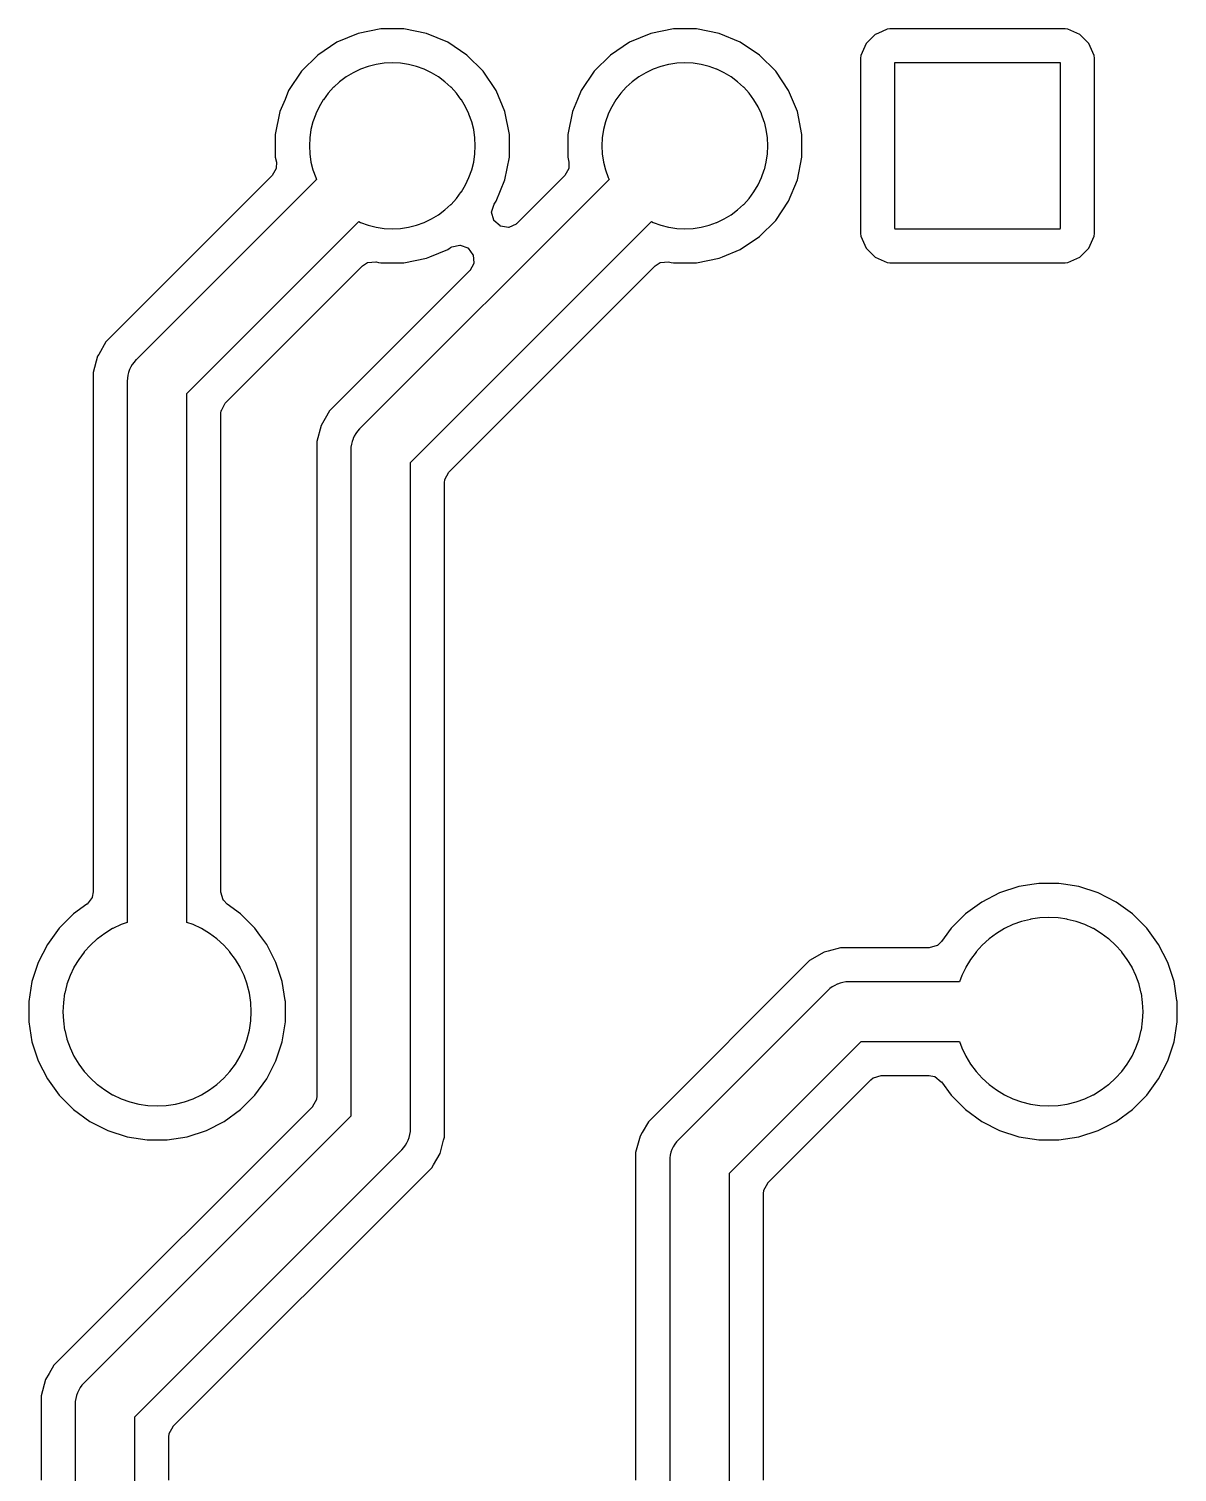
# Model space of a CAD drawing. Header units: metres. Extents: x 92.3 to 181.5, y -134.8 to -50.6.
# Drawn here: x 130.04 to 139.86, y -109.53 to -97.2 of the extents above; entities that cross this region are included whole.
import ezdxf

# ---------------------------------------------------------------- set-up
doc = ezdxf.new("R2010")
doc.units = ezdxf.units.M

msp = doc.modelspace()

# ---------------------------------------------------------------- linework, layer by layer
for points in [[(131.241, -109.605), (131.241, -109.234), (131.241, -109.234), (131.241, -109.234), (131.241, -109.234), (131.241, -109.234), (131.243, -109.207), (131.243, -109.207), (131.243, -109.207), (131.243, -109.207), (131.243, -109.207), (131.243, -109.207), (131.243, -109.207), (131.244, -109.207), (131.244, -109.207), (131.244, -109.206), (131.244, -109.206), (131.244, -109.206), (131.244, -109.206), (131.244, -109.206), (131.244, -109.206), (131.244, -109.206), (131.244, -109.206), (131.277, -109.144), (131.277, -109.144), (131.278, -109.144), (131.278, -109.144), (131.278, -109.144), (131.278, -109.144), (131.278, -109.144), (131.278, -109.144), (131.278, -109.144), (131.278, -109.143), (131.278, -109.143), (131.278, -109.143), (131.278, -109.143), (133.487, -106.935), (133.501, -106.91), (133.558, -106.811), (133.588, -106.699), (133.588, -106.699), (133.596, -106.672), (133.596, -101.079), (133.596, -101.079), (133.596, -101.079), (133.596, -101.079), (133.596, -101.079), (133.598, -101.052), (133.598, -101.052), (133.598, -101.052), (133.598, -101.052), (133.598, -101.052), (133.598, -101.052), (133.598, -101.052), (133.599, -101.052), (133.599, -101.052), (133.599, -101.051), (133.599, -101.051), (133.599, -101.051), (133.599, -101.051), (133.599, -101.051), (133.599, -101.051), (133.599, -101.051), (133.599, -101.051), (133.632, -100.989), (133.632, -100.989), (133.633, -100.989), (133.633, -100.989), (133.633, -100.989), (133.633, -100.989), (133.633, -100.989), (133.633, -100.989), (133.633, -100.989), (133.633, -100.988), (133.633, -100.988), (133.633, -100.988), (133.633, -100.988), (135.395, -99.227), (135.395, -99.227), (135.395, -99.227), (135.395, -99.226), (135.395, -99.226), (135.395, -99.226), (135.395, -99.226), (135.395, -99.226), (135.395, -99.226), (135.438, -99.198), (135.438, -99.198), (135.438, -99.198), (135.438, -99.198), (135.438, -99.198), (135.438, -99.198), (135.438, -99.198), (135.439, -99.198), (135.439, -99.198), (135.439, -99.198), (135.439, -99.198), (135.439, -99.198), (135.439, -99.198), (135.439, -99.198), (135.439, -99.198), (135.439, -99.198), (135.44, -99.198), (135.44, -99.198), (135.44, -99.198), (135.44, -99.198), (135.44, -99.198), (135.51, -99.191), (135.51, -99.191), (135.51, -99.191), (135.51, -99.191), (135.51, -99.191), (135.51, -99.191), (135.51, -99.191), (135.51, -99.191), (135.511, -99.191), (135.511, -99.191), (135.511, -99.191), (135.511, -99.191), (135.511, -99.191), (135.532, -99.196), (135.552, -99.2), (135.748, -99.2), (135.942, -99.161), (135.971, -99.149), (136.123, -99.086), (136.287, -98.976), (136.426, -98.837), (136.536, -98.673), (136.611, -98.492), (136.65, -98.298), (136.65, -98.102), (136.611, -97.908), (136.536, -97.727), (136.426, -97.563), (136.287, -97.424), (136.123, -97.314), (135.942, -97.239), (135.748, -97.2), (135.552, -97.2), (135.358, -97.239), (135.177, -97.314), (135.013, -97.424), (134.874, -97.563), (134.764, -97.727), (134.733, -97.803), (134.689, -97.908), (134.65, -98.102), (134.65, -98.298), (134.659, -98.339), (134.659, -98.339), (134.659, -98.339), (134.659, -98.339), (134.659, -98.339), (134.659, -98.34), (134.659, -98.34), (134.659, -98.34), (134.659, -98.34), (134.658, -98.39), (134.658, -98.391), (134.658, -98.391), (134.658, -98.391), (134.658, -98.391), (134.658, -98.391), (134.658, -98.391), (134.658, -98.391), (134.658, -98.391), (134.658, -98.392), (134.658, -98.392), (134.658, -98.392), (134.658, -98.392), (134.658, -98.392), (134.658, -98.392), (134.658, -98.392), (134.658, -98.392), (134.658, -98.393), (134.658, -98.393), (134.658, -98.393), (134.658, -98.393), (134.624, -98.454), (134.624, -98.454), (134.624, -98.454), (134.624, -98.454), (134.624, -98.455), (134.624, -98.455), (134.624, -98.455), (134.624, -98.455), (134.624, -98.455), (134.623, -98.455), (134.623, -98.455), (134.623, -98.455), (134.623, -98.455), (134.218, -98.86), (134.218, -98.861), (134.218, -98.861), (134.21, -98.868), (134.21, -98.868), (134.21, -98.868), (134.21, -98.868), (134.209, -98.868), (134.209, -98.868), (134.209, -98.868), (134.209, -98.869), (134.209, -98.869), (134.209, -98.869), (134.209, -98.869), (134.209, -98.869), (134.209, -98.869), (134.209, -98.869), (134.208, -98.869), (134.208, -98.869), (134.144, -98.897), (134.144, -98.897), (134.144, -98.897), (134.144, -98.897), (134.144, -98.897), (134.144, -98.897), (134.144, -98.897), (134.144, -98.897), (134.143, -98.897), (134.143, -98.897), (134.143, -98.897), (134.143, -98.897), (134.143, -98.897), (134.143, -98.897), (134.143, -98.897), (134.143, -98.897), (134.142, -98.897), (134.142, -98.897), (134.142, -98.897), (134.142, -98.897), (134.142, -98.897), (134.142, -98.897), (134.142, -98.897), (134.142, -98.897), (134.073, -98.886), (134.072, -98.886), (134.072, -98.886), (134.072, -98.886), (134.072, -98.886), (134.072, -98.886), (134.072, -98.886), (134.072, -98.886), (134.072, -98.886), (134.072, -98.886), (134.071, -98.886), (134.071, -98.886), (134.071, -98.886), (134.071, -98.885), (134.071, -98.885), (134.071, -98.885), (134.071, -98.885), (134.071, -98.885), (134.071, -98.885), (134.07, -98.885), (134.07, -98.885), (134.07, -98.885), (134.07, -98.885), (134.07, -98.885), (134.018, -98.838), (134.018, -98.838), (134.018, -98.838), (134.018, -98.838), (134.018, -98.838), (134.018, -98.838), (134.018, -98.838), (134.017, -98.837), (134.017, -98.837), (134.017, -98.837), (134.017, -98.837), (134.017, -98.837), (134.017, -98.837), (134.017, -98.837), (134.017, -98.837), (134.017, -98.837), (134.017, -98.837), (134.017, -98.836), (134.017, -98.836), (134.017, -98.836), (134.017, -98.836), (134.017, -98.836), (134.017, -98.836), (134.017, -98.836), (133.998, -98.768), (133.998, -98.768), (133.998, -98.768), (133.998, -98.768), (133.998, -98.768), (133.998, -98.768), (133.998, -98.768), (133.998, -98.767), (133.998, -98.767), (133.998, -98.767), (133.998, -98.767), (133.998, -98.767), (133.998, -98.767), (133.998, -98.767), (133.998, -98.767), (133.998, -98.766), (133.998, -98.766), (133.998, -98.766), (133.998, -98.766), (133.998, -98.766), (133.998, -98.766), (133.998, -98.766), (133.998, -98.766), (133.998, -98.766), (134.019, -98.699), (134.019, -98.699), (134.019, -98.699), (134.019, -98.698), (134.019, -98.698), (134.019, -98.698), (134.019, -98.698), (134.019, -98.698), (134.019, -98.698), (134.019, -98.698), (134.02, -98.698), (134.02, -98.698), (134.02, -98.698), (134.036, -98.673), (134.111, -98.492), (134.15, -98.298), (134.15, -98.102), (134.111, -97.908), (134.036, -97.727), (133.926, -97.563), (133.787, -97.424), (133.623, -97.314), (133.442, -97.239), (133.248, -97.2), (133.052, -97.2), (132.858, -97.239), (132.677, -97.314), (132.513, -97.424), (132.374, -97.563), (132.264, -97.727), (132.233, -97.803), (132.189, -97.908), (132.15, -98.102), (132.15, -98.298), (132.159, -98.339), (132.159, -98.339), (132.159, -98.339), (132.159, -98.339), (132.159, -98.339), (132.159, -98.34), (132.159, -98.34), (132.159, -98.34), (132.159, -98.34), (132.158, -98.39), (132.158, -98.391), (132.158, -98.391), (132.158, -98.391), (132.158, -98.391), (132.158, -98.391), (132.158, -98.391), (132.158, -98.391), (132.158, -98.391), (132.158, -98.392), (132.158, -98.392), (132.158, -98.392), (132.158, -98.392), (132.158, -98.392), (132.158, -98.392), (132.158, -98.392), (132.158, -98.392), (132.158, -98.393), (132.158, -98.393), (132.158, -98.393), (132.158, -98.393), (132.124, -98.454), (132.124, -98.454), (132.124, -98.454), (132.124, -98.454), (132.124, -98.455), (132.124, -98.455), (132.124, -98.455), (132.124, -98.455), (132.124, -98.455), (132.123, -98.455), (132.123, -98.455), (132.123, -98.455), (132.123, -98.455), (130.703, -99.875), (130.641, -99.983), (130.632, -99.999), (130.594, -100.138), (130.594, -104.576), (130.594, -104.577), (130.594, -104.577), (130.594, -104.577), (130.594, -104.577), (130.594, -104.577), (130.594, -104.577), (130.594, -104.577), (130.594, -104.577), (130.586, -104.622), (130.586, -104.623), (130.586, -104.623), (130.586, -104.623), (130.586, -104.623), (130.586, -104.623), (130.586, -104.623), (130.586, -104.623), (130.586, -104.623), (130.586, -104.623), (130.586, -104.624), (130.586, -104.624), (130.585, -104.624), (130.585, -104.624), (130.585, -104.624), (130.585, -104.624), (130.585, -104.624), (130.585, -104.624), (130.585, -104.624), (130.585, -104.625), (130.542, -104.68), (130.542, -104.68), (130.542, -104.68), (130.542, -104.68), (130.542, -104.68), (130.542, -104.68), (130.542, -104.68), (130.542, -104.68), (130.542, -104.681), (130.542, -104.681), (130.542, -104.681), (130.541, -104.681), (130.541, -104.681), (130.426, -104.764), (130.304, -104.886), (130.203, -105.026), (130.125, -105.179), (130.071, -105.343), (130.044, -105.514), (130.044, -105.686), (130.071, -105.857), (130.125, -106.021), (130.203, -106.174), (130.304, -106.314), (130.426, -106.436), (130.566, -106.537), (130.719, -106.615), (130.883, -106.669), (131.054, -106.696), (131.226, -106.696), (131.397, -106.669), (131.561, -106.615), (131.714, -106.537), (131.854, -106.436), (131.976, -106.314), (132.077, -106.174), (132.155, -106.021), (132.209, -105.857), (132.236, -105.686), (132.236, -105.514), (132.234, -105.504), (132.209, -105.343), (132.155, -105.179), (132.077, -105.026), (132.019, -104.946), (131.976, -104.886), (131.854, -104.764), (131.739, -104.681), (131.739, -104.681), (131.738, -104.681), (131.738, -104.681), (131.738, -104.681), (131.738, -104.68), (131.738, -104.68), (131.738, -104.68), (131.738, -104.68), (131.707, -104.647), (131.706, -104.647), (131.706, -104.647), (131.706, -104.647), (131.706, -104.647), (131.706, -104.646), (131.706, -104.646), (131.706, -104.646), (131.706, -104.646), (131.706, -104.646), (131.706, -104.646), (131.706, -104.646), (131.706, -104.646), (131.706, -104.646), (131.706, -104.646), (131.706, -104.645), (131.706, -104.645), (131.705, -104.645), (131.705, -104.645), (131.705, -104.645), (131.686, -104.578), (131.686, -104.578), (131.686, -104.578), (131.686, -104.578), (131.686, -104.577), (131.686, -104.577), (131.686, -104.577), (131.686, -104.577), (131.686, -104.577), (131.686, -104.577), (131.686, -104.577), (131.686, -104.577), (131.686, -104.576), (131.686, -100.489), (131.686, -100.489), (131.686, -100.489), (131.686, -100.489), (131.686, -100.489), (131.688, -100.462), (131.688, -100.462), (131.688, -100.462), (131.688, -100.462), (131.688, -100.462), (131.688, -100.462), (131.688, -100.462), (131.689, -100.462), (131.689, -100.462), (131.689, -100.461), (131.689, -100.461), (131.689, -100.461), (131.689, -100.461), (131.689, -100.461), (131.689, -100.461), (131.689, -100.461), (131.689, -100.461), (131.722, -100.399), (131.722, -100.399), (131.723, -100.399), (131.723, -100.399), (131.723, -100.399), (131.723, -100.399), (131.723, -100.399), (131.723, -100.399), (131.723, -100.399), (131.723, -100.398), (131.723, -100.398), (131.723, -100.398), (131.723, -100.398), (132.895, -99.227), (132.895, -99.227), (132.895, -99.227), (132.895, -99.226), (132.895, -99.226), (132.895, -99.226), (132.895, -99.226), (132.895, -99.226), (132.895, -99.226), (132.938, -99.198), (132.938, -99.198), (132.938, -99.198), (132.938, -99.198), (132.938, -99.198), (132.938, -99.198), (132.938, -99.198), (132.939, -99.198), (132.939, -99.198), (132.939, -99.198), (132.939, -99.198), (132.939, -99.198), (132.939, -99.198), (132.939, -99.198), (132.939, -99.198), (132.939, -99.198), (132.94, -99.198), (132.94, -99.198), (132.94, -99.198), (132.94, -99.198), (132.94, -99.198), (133.01, -99.191), (133.01, -99.191), (133.01, -99.191), (133.01, -99.191), (133.01, -99.191), (133.01, -99.191), (133.01, -99.191), (133.01, -99.191), (133.011, -99.191), (133.011, -99.191), (133.011, -99.191), (133.011, -99.191), (133.011, -99.191), (133.032, -99.196), (133.052, -99.2), (133.248, -99.2), (133.442, -99.161), (133.471, -99.149), (133.623, -99.086), (133.643, -99.073), (133.648, -99.07), (133.648, -99.07), (133.648, -99.07), (133.657, -99.064), (133.657, -99.064), (133.657, -99.064), (133.658, -99.064), (133.658, -99.064), (133.658, -99.063), (133.658, -99.063), (133.658, -99.063), (133.658, -99.063), (133.658, -99.063), (133.658, -99.063), (133.658, -99.063), (133.659, -99.063), (133.659, -99.063), (133.727, -99.048), (133.727, -99.048), (133.727, -99.048), (133.727, -99.048), (133.727, -99.048), (133.728, -99.048), (133.728, -99.048), (133.728, -99.048), (133.728, -99.048), (133.728, -99.048), (133.728, -99.048), (133.728, -99.048), (133.728, -99.048), (133.729, -99.048), (133.729, -99.048), (133.729, -99.048), (133.729, -99.048), (133.729, -99.048), (133.729, -99.048), (133.729, -99.048), (133.729, -99.048), (133.73, -99.048), (133.73, -99.048), (133.73, -99.049), (133.795, -99.073), (133.795, -99.073), (133.796, -99.073), (133.796, -99.073), (133.796, -99.073), (133.796, -99.073), (133.796, -99.073), (133.796, -99.073), (133.796, -99.073), (133.796, -99.073), (133.796, -99.074), (133.796, -99.074), (133.797, -99.074), (133.797, -99.074), (133.797, -99.074), (133.797, -99.074), (133.797, -99.074), (133.797, -99.074), (133.797, -99.074), (133.797, -99.074), (133.797, -99.074), (133.797, -99.074), (133.797, -99.075), (133.798, -99.075), (133.839, -99.131), (133.839, -99.131), (133.84, -99.131), (133.84, -99.131), (133.84, -99.131), (133.84, -99.131), (133.84, -99.131), (133.84, -99.131), (133.84, -99.131), (133.84, -99.132), (133.84, -99.132), (133.84, -99.132), (133.84, -99.132), (133.84, -99.132), (133.84, -99.132), (133.84, -99.132), (133.84, -99.132), (133.84, -99.132), (133.84, -99.133), (133.84, -99.133), (133.84, -99.133), (133.84, -99.133), (133.84, -99.133), (133.84, -99.133), (133.845, -99.203), (133.845, -99.203), (133.845, -99.203), (133.845, -99.203), (133.845, -99.203), (133.845, -99.204), (133.845, -99.204), (133.845, -99.204), (133.845, -99.204), (133.845, -99.204), (133.845, -99.204), (133.845, -99.204), (133.845, -99.204), (133.845, -99.205), (133.845, -99.205), (133.845, -99.205), (133.845, -99.205), (133.845, -99.205), (133.845, -99.205), (133.845, -99.205), (133.845, -99.205), (133.845, -99.205), (133.845, -99.206), (133.845, -99.206), (133.811, -99.267), (133.811, -99.267), (133.811, -99.267), (133.811, -99.267), (133.811, -99.267), (133.811, -99.267), (133.811, -99.268), (133.811, -99.268), (133.811, -99.268), (133.811, -99.268), (133.811, -99.268), (133.811, -99.268), (133.81, -99.268), (132.613, -100.465), (132.576, -100.53), (132.542, -100.589), (132.504, -100.728), (132.504, -106.321), (132.504, -106.321), (132.504, -106.321), (132.504, -106.321), (132.504, -106.321), (132.502, -106.348), (132.502, -106.348), (132.502, -106.348), (132.502, -106.348), (132.502, -106.348), (132.502, -106.348), (132.502, -106.348), (132.501, -106.348), (132.501, -106.348), (132.501, -106.349), (132.501, -106.349), (132.501, -106.349), (132.501, -106.349), (132.501, -106.349), (132.501, -106.349), (132.501, -106.349), (132.501, -106.349), (132.468, -106.411), (132.468, -106.411), (132.467, -106.411), (132.467, -106.411), (132.467, -106.411), (132.467, -106.411), (132.467, -106.411), (132.467, -106.411), (132.467, -106.411), (132.467, -106.412), (132.467, -106.412), (132.467, -106.412), (132.467, -106.412), (130.258, -108.62), (130.217, -108.691), (130.187, -108.744), (130.149, -108.883), (130.149, -109.605)], [(137.153, -97.427), (137.15, -97.451), (137.15, -98.949), (137.153, -98.973), (137.198, -99.074), (137.276, -99.152), (137.377, -99.197), (137.401, -99.2), (138.899, -99.2), (138.923, -99.197), (139.024, -99.152), (139.102, -99.074), (139.147, -98.973), (139.15, -98.949), (139.15, -97.451), (139.147, -97.427), (139.102, -97.326), (139.024, -97.248), (138.923, -97.203), (138.899, -97.2), (137.401, -97.2), (137.377, -97.203), (137.297, -97.239), (137.276, -97.248), (137.198, -97.326), (137.153, -97.427)], [(131.91, -105.367), (131.91, -105.366), (131.91, -105.366), (131.91, -105.366), (131.91, -105.366), (131.884, -105.292), (131.884, -105.292), (131.884, -105.292), (131.884, -105.292), (131.884, -105.292), (131.85, -105.221), (131.85, -105.221), (131.85, -105.221), (131.85, -105.22), (131.85, -105.22), (131.809, -105.153), (131.809, -105.153), (131.809, -105.153), (131.809, -105.153), (131.809, -105.153), (131.762, -105.09), (131.762, -105.089), (131.762, -105.089), (131.762, -105.089), (131.762, -105.089), (131.709, -105.031), (131.709, -105.031), (131.709, -105.031), (131.709, -105.031), (131.709, -105.031), (131.651, -104.978), (131.651, -104.978), (131.651, -104.978), (131.651, -104.978), (131.65, -104.978), (131.587, -104.931), (131.587, -104.931), (131.587, -104.931), (131.587, -104.931), (131.587, -104.931), (131.52, -104.89), (131.52, -104.89), (131.519, -104.89), (131.519, -104.89), (131.519, -104.89), (131.448, -104.856), (131.448, -104.856), (131.448, -104.856), (131.448, -104.856), (131.448, -104.856), (131.395, -104.837), (131.395, -100.316), (132.863, -98.848), (132.878, -98.855), (132.879, -98.855), (132.879, -98.855), (132.879, -98.855), (132.879, -98.855), (132.944, -98.878), (132.944, -98.878), (132.944, -98.878), (132.944, -98.878), (132.944, -98.878), (132.944, -98.879), (132.944, -98.879), (133.011, -98.895), (133.012, -98.895), (133.012, -98.895), (133.012, -98.895), (133.012, -98.895), (133.08, -98.906), (133.08, -98.906), (133.081, -98.906), (133.081, -98.906), (133.081, -98.906), (133.15, -98.909), (133.15, -98.909), (133.15, -98.909), (133.15, -98.909), (133.15, -98.909), (133.219, -98.906), (133.219, -98.906), (133.219, -98.906), (133.22, -98.906), (133.22, -98.906), (133.288, -98.895), (133.288, -98.895), (133.288, -98.895), (133.288, -98.895), (133.289, -98.895), (133.356, -98.879), (133.356, -98.879), (133.356, -98.878), (133.356, -98.878), (133.356, -98.878), (133.421, -98.855), (133.421, -98.855), (133.421, -98.855), (133.421, -98.855), (133.422, -98.855), (133.484, -98.825), (133.484, -98.825), (133.484, -98.825), (133.484, -98.825), (133.484, -98.825), (133.544, -98.79), (133.544, -98.79), (133.544, -98.79), (133.544, -98.789), (133.544, -98.789), (133.6, -98.748), (133.6, -98.748), (133.6, -98.748), (133.6, -98.748), (133.6, -98.748), (133.651, -98.702), (133.651, -98.701), (133.651, -98.701), (133.651, -98.701), (133.652, -98.701), (133.698, -98.65), (133.698, -98.65), (133.698, -98.65), (133.698, -98.65), (133.698, -98.65), (133.739, -98.594), (133.739, -98.594), (133.739, -98.594), (133.739, -98.594), (133.74, -98.594), (133.74, -98.594), (133.74, -98.594), (133.775, -98.534), (133.775, -98.534), (133.775, -98.534), (133.775, -98.534), (133.775, -98.534), (133.805, -98.472), (133.805, -98.471), (133.805, -98.471), (133.805, -98.471), (133.805, -98.471), (133.828, -98.406), (133.828, -98.406), (133.828, -98.406), (133.829, -98.406), (133.829, -98.406), (133.829, -98.406), (133.845, -98.339), (133.845, -98.338), (133.845, -98.338), (133.845, -98.338), (133.845, -98.338), (133.856, -98.27), (133.856, -98.27), (133.856, -98.269), (133.856, -98.269), (133.856, -98.269), (133.859, -98.2), (133.859, -98.2), (133.859, -98.2), (133.859, -98.2), (133.859, -98.2), (133.856, -98.131), (133.856, -98.131), (133.856, -98.131), (133.856, -98.13), (133.856, -98.13), (133.845, -98.062), (133.845, -98.062), (133.845, -98.062), (133.845, -98.062), (133.845, -98.061), (133.829, -97.994), (133.829, -97.994), (133.828, -97.994), (133.828, -97.994), (133.828, -97.994), (133.805, -97.929), (133.805, -97.929), (133.805, -97.929), (133.805, -97.929), (133.805, -97.928), (133.775, -97.866), (133.775, -97.866), (133.775, -97.866), (133.775, -97.866), (133.775, -97.866), (133.74, -97.806), (133.74, -97.806), (133.74, -97.806), (133.739, -97.806), (133.739, -97.806), (133.698, -97.75), (133.698, -97.75), (133.698, -97.75), (133.698, -97.75), (133.698, -97.75), (133.652, -97.699), (133.651, -97.699), (133.651, -97.699), (133.651, -97.699), (133.651, -97.698), (133.6, -97.652), (133.6, -97.652), (133.6, -97.652), (133.6, -97.652), (133.6, -97.652), (133.544, -97.611), (133.544, -97.611), (133.544, -97.61), (133.544, -97.61), (133.544, -97.61), (133.484, -97.575), (133.484, -97.575), (133.484, -97.575), (133.484, -97.575), (133.484, -97.575), (133.422, -97.545), (133.421, -97.545), (133.421, -97.545), (133.421, -97.545), (133.421, -97.545), (133.356, -97.522), (133.356, -97.522), (133.356, -97.522), (133.356, -97.521), (133.356, -97.521), (133.289, -97.505), (133.288, -97.505), (133.288, -97.505), (133.288, -97.505), (133.288, -97.505), (133.22, -97.494), (133.22, -97.494), (133.219, -97.494), (133.219, -97.494), (133.219, -97.494), (133.15, -97.491), (133.15, -97.491), (133.15, -97.491), (133.15, -97.491), (133.15, -97.491), (133.081, -97.494), (133.081, -97.494), (133.081, -97.494), (133.08, -97.494), (133.08, -97.494), (133.012, -97.505), (133.012, -97.505), (133.012, -97.505), (133.012, -97.505), (133.011, -97.505), (132.944, -97.521), (132.944, -97.521), (132.944, -97.522), (132.944, -97.522), (132.944, -97.522), (132.879, -97.545), (132.879, -97.545), (132.879, -97.545), (132.879, -97.545), (132.878, -97.545), (132.816, -97.575), (132.816, -97.575), (132.816, -97.575), (132.816, -97.575), (132.816, -97.575), (132.756, -97.61), (132.756, -97.61), (132.756, -97.61), (132.756, -97.611), (132.756, -97.611), (132.7, -97.652), (132.7, -97.652), (132.7, -97.652), (132.7, -97.652), (132.7, -97.652), (132.649, -97.698), (132.649, -97.699), (132.649, -97.699), (132.649, -97.699), (132.648, -97.699), (132.602, -97.75), (132.602, -97.75), (132.602, -97.75), (132.602, -97.75), (132.602, -97.75), (132.561, -97.806), (132.561, -97.806), (132.56, -97.806), (132.56, -97.806), (132.56, -97.806), (132.525, -97.866), (132.525, -97.866), (132.525, -97.866), (132.525, -97.866), (132.525, -97.866), (132.495, -97.928), (132.495, -97.929), (132.495, -97.929), (132.495, -97.929), (132.495, -97.929), (132.472, -97.994), (132.472, -97.994), (132.472, -97.994), (132.471, -97.994), (132.471, -97.994), (132.455, -98.061), (132.455, -98.062), (132.455, -98.062), (132.455, -98.062), (132.455, -98.062), (132.444, -98.13), (132.444, -98.13), (132.444, -98.131), (132.444, -98.131), (132.444, -98.131), (132.441, -98.2), (132.441, -98.2), (132.441, -98.2), (132.441, -98.2), (132.441, -98.2), (132.444, -98.269), (132.444, -98.269), (132.444, -98.269), (132.444, -98.27), (132.444, -98.27), (132.455, -98.338), (132.455, -98.338), (132.455, -98.338), (132.455, -98.338), (132.455, -98.339), (132.471, -98.406), (132.471, -98.406), (132.471, -98.406), (132.472, -98.406), (132.472, -98.406), (132.472, -98.406), (132.495, -98.471), (132.495, -98.471), (132.495, -98.471), (132.495, -98.471), (132.495, -98.472), (132.502, -98.487), (130.96, -100.03), (130.96, -100.03), (130.959, -100.03), (130.943, -100.048), (130.943, -100.048), (130.943, -100.048), (130.943, -100.048), (130.943, -100.048), (130.928, -100.068), (130.928, -100.068), (130.928, -100.068), (130.928, -100.068), (130.928, -100.068), (130.915, -100.09), (130.915, -100.09), (130.915, -100.09), (130.915, -100.09), (130.915, -100.09), (130.904, -100.112), (130.904, -100.112), (130.904, -100.112), (130.904, -100.112), (130.904, -100.113), (130.896, -100.136), (130.896, -100.136), (130.896, -100.136), (130.896, -100.136), (130.896, -100.136), (130.89, -100.16), (130.89, -100.16), (130.89, -100.16), (130.89, -100.16), (130.89, -100.16), (130.886, -100.185), (130.886, -100.185), (130.886, -100.185), (130.886, -100.185), (130.886, -100.185), (130.885, -100.21), (130.885, -100.21), (130.885, -100.21), (130.885, -104.837), (130.832, -104.856), (130.832, -104.856), (130.832, -104.856), (130.832, -104.856), (130.832, -104.856), (130.761, -104.89), (130.761, -104.89), (130.761, -104.89), (130.76, -104.89), (130.76, -104.89), (130.693, -104.931), (130.693, -104.931), (130.693, -104.931), (130.693, -104.931), (130.693, -104.931), (130.63, -104.978), (130.629, -104.978), (130.629, -104.978), (130.629, -104.978), (130.629, -104.978), (130.571, -105.031), (130.571, -105.031), (130.571, -105.031), (130.571, -105.031), (130.571, -105.031), (130.518, -105.089), (130.518, -105.089), (130.518, -105.089), (130.518, -105.089), (130.518, -105.09), (130.471, -105.153), (130.471, -105.153), (130.471, -105.153), (130.471, -105.153), (130.471, -105.153), (130.43, -105.22), (130.43, -105.22), (130.43, -105.221), (130.43, -105.221), (130.43, -105.221), (130.396, -105.292), (130.396, -105.292), (130.396, -105.292), (130.396, -105.292), (130.396, -105.292), (130.37, -105.366), (130.37, -105.366), (130.37, -105.366), (130.37, -105.366), (130.37, -105.367), (130.351, -105.443), (130.35, -105.443), (130.35, -105.443), (130.35, -105.443), (130.35, -105.443), (130.339, -105.521), (130.339, -105.521), (130.339, -105.521), (130.339, -105.521), (130.339, -105.521), (130.335, -105.6), (130.335, -105.6), (130.335, -105.6), (130.335, -105.6), (130.335, -105.6), (130.339, -105.679), (130.339, -105.679), (130.339, -105.679), (130.339, -105.679), (130.339, -105.679), (130.35, -105.757), (130.35, -105.757), (130.35, -105.757), (130.35, -105.757), (130.351, -105.757), (130.37, -105.833), (130.37, -105.834), (130.37, -105.834), (130.37, -105.834), (130.37, -105.834), (130.396, -105.908), (130.396, -105.908), (130.396, -105.908), (130.396, -105.908), (130.396, -105.908), (130.43, -105.979), (130.43, -105.979), (130.43, -105.979), (130.43, -105.98), (130.43, -105.98), (130.471, -106.047), (130.471, -106.047), (130.471, -106.047), (130.471, -106.047), (130.471, -106.047), (130.518, -106.11), (130.518, -106.111), (130.518, -106.111), (130.518, -106.111), (130.518, -106.111), (130.571, -106.169), (130.571, -106.169), (130.571, -106.169), (130.571, -106.169), (130.571, -106.169), (130.629, -106.222), (130.629, -106.222), (130.629, -106.222), (130.629, -106.222), (130.63, -106.222), (130.693, -106.269), (130.693, -106.269), (130.693, -106.269), (130.693, -106.269), (130.693, -106.269), (130.76, -106.31), (130.76, -106.31), (130.761, -106.31), (130.761, -106.31), (130.761, -106.31), (130.832, -106.344), (130.832, -106.344), (130.832, -106.344), (130.832, -106.344), (130.832, -106.344), (130.906, -106.37), (130.906, -106.37), (130.906, -106.37), (130.906, -106.37), (130.907, -106.37), (130.983, -106.389), (130.983, -106.39), (130.983, -106.39), (130.983, -106.39), (130.983, -106.39), (131.061, -106.401), (131.061, -106.401), (131.061, -106.401), (131.061, -106.401), (131.061, -106.401), (131.14, -106.405), (131.14, -106.405), (131.14, -106.405), (131.14, -106.405), (131.14, -106.405), (131.219, -106.401), (131.219, -106.401), (131.219, -106.401), (131.219, -106.401), (131.219, -106.401), (131.297, -106.39), (131.297, -106.39), (131.297, -106.39), (131.297, -106.39), (131.297, -106.389), (131.373, -106.37), (131.374, -106.37), (131.374, -106.37), (131.374, -106.37), (131.374, -106.37), (131.448, -106.344), (131.448, -106.344), (131.448, -106.344), (131.448, -106.344), (131.448, -106.344), (131.519, -106.31), (131.519, -106.31), (131.519, -106.31), (131.52, -106.31), (131.52, -106.31), (131.587, -106.269), (131.587, -106.269), (131.587, -106.269), (131.587, -106.269), (131.587, -106.269), (131.65, -106.222), (131.651, -106.222), (131.651, -106.222), (131.651, -106.222), (131.651, -106.222), (131.709, -106.169), (131.709, -106.169), (131.709, -106.169), (131.709, -106.169), (131.709, -106.169), (131.762, -106.111), (131.762, -106.111), (131.762, -106.111), (131.762, -106.111), (131.762, -106.11), (131.809, -106.047), (131.809, -106.047), (131.809, -106.047), (131.809, -106.047), (131.809, -106.047), (131.85, -105.98), (131.85, -105.98), (131.85, -105.979), (131.85, -105.979), (131.85, -105.979), (131.884, -105.908), (131.884, -105.908), (131.884, -105.908), (131.884, -105.908), (131.884, -105.908), (131.91, -105.834), (131.91, -105.834), (131.91, -105.834), (131.91, -105.834), (131.91, -105.833), (131.929, -105.757), (131.93, -105.757), (131.93, -105.757), (131.93, -105.757), (131.93, -105.757), (131.941, -105.679), (131.941, -105.679), (131.941, -105.679), (131.941, -105.679), (131.941, -105.679), (131.945, -105.6), (131.945, -105.6), (131.945, -105.6), (131.945, -105.6), (131.945, -105.6), (131.941, -105.521), (131.941, -105.521), (131.941, -105.521), (131.941, -105.521), (131.941, -105.521), (131.93, -105.443), (131.93, -105.443), (131.93, -105.443), (131.93, -105.443), (131.929, -105.443), (131.91, -105.367), (131.91, -105.367)], [(130.95, -110.025), (130.95, -109.061), (133.23, -106.78), (133.23, -106.78), (133.231, -106.78), (133.247, -106.762), (133.247, -106.762), (133.247, -106.762), (133.247, -106.762), (133.247, -106.762), (133.247, -106.762), (133.262, -106.742), (133.262, -106.742), (133.262, -106.742), (133.262, -106.742), (133.262, -106.742), (133.275, -106.72), (133.275, -106.72), (133.275, -106.72), (133.275, -106.72), (133.275, -106.72), (133.286, -106.698), (133.286, -106.698), (133.286, -106.698), (133.286, -106.698), (133.286, -106.697), (133.294, -106.674), (133.294, -106.674), (133.294, -106.674), (133.294, -106.674), (133.294, -106.674), (133.3, -106.65), (133.3, -106.65), (133.3, -106.65), (133.3, -106.65), (133.3, -106.65), (133.304, -106.625), (133.304, -106.625), (133.304, -106.625), (133.304, -106.625), (133.304, -106.625), (133.305, -106.6), (133.305, -106.6), (133.305, -106.6), (133.305, -100.906), (135.363, -98.848), (135.378, -98.855), (135.379, -98.855), (135.379, -98.855), (135.379, -98.855), (135.379, -98.855), (135.444, -98.878), (135.444, -98.878), (135.444, -98.878), (135.444, -98.878), (135.444, -98.878), (135.444, -98.879), (135.444, -98.879), (135.511, -98.895), (135.512, -98.895), (135.512, -98.895), (135.512, -98.895), (135.512, -98.895), (135.58, -98.906), (135.58, -98.906), (135.581, -98.906), (135.581, -98.906), (135.581, -98.906), (135.65, -98.909), (135.65, -98.909), (135.65, -98.909), (135.65, -98.909), (135.65, -98.909), (135.719, -98.906), (135.719, -98.906), (135.719, -98.906), (135.72, -98.906), (135.72, -98.906), (135.788, -98.895), (135.788, -98.895), (135.788, -98.895), (135.788, -98.895), (135.789, -98.895), (135.856, -98.879), (135.856, -98.879), (135.856, -98.878), (135.856, -98.878), (135.856, -98.878), (135.921, -98.855), (135.921, -98.855), (135.921, -98.855), (135.921, -98.855), (135.922, -98.855), (135.984, -98.825), (135.984, -98.825), (135.984, -98.825), (135.984, -98.825), (135.984, -98.825), (136.044, -98.79), (136.044, -98.79), (136.044, -98.79), (136.044, -98.789), (136.044, -98.789), (136.1, -98.748), (136.1, -98.748), (136.1, -98.748), (136.1, -98.748), (136.1, -98.748), (136.151, -98.702), (136.151, -98.701), (136.151, -98.701), (136.151, -98.701), (136.152, -98.701), (136.198, -98.65), (136.198, -98.65), (136.198, -98.65), (136.198, -98.65), (136.198, -98.65), (136.239, -98.594), (136.239, -98.594), (136.239, -98.594), (136.239, -98.594), (136.24, -98.594), (136.24, -98.594), (136.24, -98.594), (136.275, -98.534), (136.275, -98.534), (136.275, -98.534), (136.275, -98.534), (136.275, -98.534), (136.305, -98.472), (136.305, -98.471), (136.305, -98.471), (136.305, -98.471), (136.305, -98.471), (136.328, -98.406), (136.328, -98.406), (136.328, -98.406), (136.329, -98.406), (136.329, -98.406), (136.345, -98.339), (136.345, -98.338), (136.345, -98.338), (136.345, -98.338), (136.345, -98.338), (136.356, -98.27), (136.356, -98.27), (136.356, -98.269), (136.356, -98.269), (136.356, -98.269), (136.359, -98.2), (136.359, -98.2), (136.359, -98.2), (136.359, -98.2), (136.359, -98.2), (136.356, -98.131), (136.356, -98.131), (136.356, -98.131), (136.356, -98.13), (136.356, -98.13), (136.345, -98.062), (136.345, -98.062), (136.345, -98.062), (136.345, -98.062), (136.345, -98.061), (136.329, -97.994), (136.329, -97.994), (136.328, -97.994), (136.328, -97.994), (136.328, -97.994), (136.305, -97.929), (136.305, -97.929), (136.305, -97.929), (136.305, -97.929), (136.305, -97.928), (136.275, -97.866), (136.275, -97.866), (136.275, -97.866), (136.275, -97.866), (136.275, -97.866), (136.24, -97.806), (136.24, -97.806), (136.24, -97.806), (136.239, -97.806), (136.239, -97.806), (136.198, -97.75), (136.198, -97.75), (136.198, -97.75), (136.198, -97.75), (136.198, -97.75), (136.152, -97.699), (136.151, -97.699), (136.151, -97.699), (136.151, -97.699), (136.151, -97.698), (136.1, -97.652), (136.1, -97.652), (136.1, -97.652), (136.1, -97.652), (136.1, -97.652), (136.044, -97.611), (136.044, -97.611), (136.044, -97.61), (136.044, -97.61), (136.044, -97.61), (135.984, -97.575), (135.984, -97.575), (135.984, -97.575), (135.984, -97.575), (135.984, -97.575), (135.922, -97.545), (135.921, -97.545), (135.921, -97.545), (135.921, -97.545), (135.921, -97.545), (135.856, -97.522), (135.856, -97.522), (135.856, -97.522), (135.856, -97.521), (135.856, -97.521), (135.789, -97.505), (135.788, -97.505), (135.788, -97.505), (135.788, -97.505), (135.788, -97.505), (135.72, -97.494), (135.72, -97.494), (135.719, -97.494), (135.719, -97.494), (135.719, -97.494), (135.65, -97.491), (135.65, -97.491), (135.65, -97.491), (135.65, -97.491), (135.65, -97.491), (135.581, -97.494), (135.581, -97.494), (135.581, -97.494), (135.58, -97.494), (135.58, -97.494), (135.512, -97.505), (135.512, -97.505), (135.512, -97.505), (135.512, -97.505), (135.511, -97.505), (135.444, -97.521), (135.444, -97.521), (135.444, -97.522), (135.444, -97.522), (135.444, -97.522), (135.379, -97.545), (135.379, -97.545), (135.379, -97.545), (135.379, -97.545), (135.378, -97.545), (135.316, -97.575), (135.316, -97.575), (135.316, -97.575), (135.316, -97.575), (135.316, -97.575), (135.256, -97.61), (135.256, -97.61), (135.256, -97.61), (135.256, -97.611), (135.256, -97.611), (135.2, -97.652), (135.2, -97.652), (135.2, -97.652), (135.2, -97.652), (135.2, -97.652), (135.149, -97.698), (135.149, -97.699), (135.149, -97.699), (135.149, -97.699), (135.148, -97.699), (135.102, -97.75), (135.102, -97.75), (135.102, -97.75), (135.102, -97.75), (135.102, -97.75), (135.061, -97.806), (135.061, -97.806), (135.06, -97.806), (135.06, -97.806), (135.06, -97.806), (135.025, -97.866), (135.025, -97.866), (135.025, -97.866), (135.025, -97.866), (135.025, -97.866), (134.995, -97.928), (134.995, -97.929), (134.995, -97.929), (134.995, -97.929), (134.995, -97.929), (134.972, -97.994), (134.972, -97.994), (134.972, -97.994), (134.971, -97.994), (134.971, -97.994), (134.955, -98.061), (134.955, -98.062), (134.955, -98.062), (134.955, -98.062), (134.955, -98.062), (134.944, -98.13), (134.944, -98.13), (134.944, -98.131), (134.944, -98.131), (134.944, -98.131), (134.941, -98.2), (134.941, -98.2), (134.941, -98.2), (134.941, -98.2), (134.941, -98.2), (134.944, -98.269), (134.944, -98.269), (134.944, -98.269), (134.944, -98.27), (134.944, -98.27), (134.955, -98.338), (134.955, -98.338), (134.955, -98.338), (134.955, -98.338), (134.955, -98.339), (134.971, -98.406), (134.971, -98.406), (134.971, -98.406), (134.972, -98.406), (134.972, -98.406), (134.972, -98.406), (134.995, -98.471), (134.995, -98.471), (134.995, -98.471), (134.995, -98.471), (134.995, -98.472), (135.002, -98.487), (132.87, -100.62), (132.87, -100.62), (132.869, -100.62), (132.853, -100.638), (132.853, -100.638), (132.853, -100.638), (132.853, -100.638), (132.853, -100.638), (132.838, -100.658), (132.838, -100.658), (132.838, -100.658), (132.838, -100.658), (132.838, -100.658), (132.825, -100.68), (132.825, -100.68), (132.825, -100.68), (132.825, -100.68), (132.825, -100.68), (132.814, -100.702), (132.814, -100.702), (132.814, -100.702), (132.814, -100.702), (132.814, -100.703), (132.806, -100.726), (132.806, -100.726), (132.806, -100.726), (132.806, -100.726), (132.806, -100.726), (132.8, -100.75), (132.8, -100.75), (132.8, -100.75), (132.8, -100.75), (132.8, -100.75), (132.796, -100.775), (132.796, -100.775), (132.796, -100.775), (132.796, -100.775), (132.796, -100.775), (132.795, -100.8), (132.795, -100.8), (132.795, -100.8), (132.795, -106.494), (130.515, -108.775), (130.515, -108.775), (130.514, -108.775), (130.498, -108.793), (130.498, -108.793), (130.498, -108.793), (130.498, -108.793), (130.498, -108.793), (130.483, -108.813), (130.483, -108.813), (130.483, -108.813), (130.483, -108.813), (130.483, -108.813), (130.47, -108.835), (130.47, -108.835), (130.47, -108.835), (130.47, -108.835), (130.47, -108.835), (130.459, -108.857), (130.459, -108.857), (130.459, -108.857), (130.459, -108.857), (130.459, -108.858), (130.451, -108.881), (130.451, -108.881), (130.451, -108.881), (130.451, -108.881), (130.451, -108.881), (130.445, -108.905), (130.445, -108.905), (130.445, -108.905), (130.445, -108.905), (130.445, -108.905), (130.441, -108.93), (130.441, -108.93), (130.441, -108.93), (130.441, -108.93), (130.441, -108.93), (130.44, -108.955), (130.44, -108.955), (130.44, -108.955), (130.44, -110.025)], [(138.854, -98.909), (138.854, -98.909), (138.854, -98.909), (138.854, -98.909), (138.854, -98.909), (138.855, -98.909), (138.855, -98.909), (138.855, -98.909), (138.855, -98.909), (138.855, -98.909), (138.855, -98.909), (138.855, -98.909), (138.855, -98.909), (138.856, -98.909), (138.856, -98.909), (138.856, -98.909), (138.856, -98.909), (138.856, -98.909), (138.856, -98.909), (138.856, -98.908), (138.856, -98.908), (138.856, -98.908), (138.857, -98.908), (138.857, -98.908), (138.857, -98.908), (138.857, -98.908), (138.857, -98.908), (138.857, -98.908), (138.857, -98.908), (138.857, -98.908), (138.857, -98.908), (138.857, -98.908), (138.858, -98.908), (138.858, -98.907), (138.858, -98.907), (138.858, -98.907), (138.858, -98.907), (138.858, -98.907), (138.858, -98.907), (138.858, -98.907), (138.858, -98.907), (138.858, -98.907), (138.858, -98.907), (138.858, -98.906), (138.858, -98.906), (138.858, -98.906), (138.859, -98.906), (138.859, -98.906), (138.859, -98.906), (138.859, -98.906), (138.859, -98.906), (138.859, -98.906), (138.859, -98.905), (138.859, -98.905), (138.859, -98.905), (138.859, -98.905), (138.859, -98.905), (138.859, -98.905), (138.859, -98.905), (138.859, -98.905), (138.859, -98.904), (138.859, -98.904), (138.859, -98.904), (138.859, -98.904), (138.859, -98.904), (138.859, -97.496), (138.859, -97.496), (138.859, -97.496), (138.859, -97.496), (138.859, -97.496), (138.859, -97.495), (138.859, -97.495), (138.859, -97.495), (138.859, -97.495), (138.859, -97.495), (138.859, -97.495), (138.859, -97.495), (138.859, -97.495), (138.859, -97.494), (138.859, -97.494), (138.859, -97.494), (138.859, -97.494), (138.859, -97.494), (138.859, -97.494), (138.858, -97.494), (138.858, -97.494), (138.858, -97.494), (138.858, -97.493), (138.858, -97.493), (138.858, -97.493), (138.858, -97.493), (138.858, -97.493), (138.858, -97.493), (138.858, -97.493), (138.858, -97.493), (138.858, -97.493), (138.858, -97.493), (138.858, -97.492), (138.857, -97.492), (138.857, -97.492), (138.857, -97.492), (138.857, -97.492), (138.857, -97.492), (138.857, -97.492), (138.857, -97.492), (138.857, -97.492), (138.857, -97.492), (138.857, -97.492), (138.856, -97.492), (138.856, -97.492), (138.856, -97.492), (138.856, -97.491), (138.856, -97.491), (138.856, -97.491), (138.856, -97.491), (138.856, -97.491), (138.856, -97.491), (138.855, -97.491), (138.855, -97.491), (138.855, -97.491), (138.855, -97.491), (138.855, -97.491), (138.855, -97.491), (138.855, -97.491), (138.855, -97.491), (138.854, -97.491), (138.854, -97.491), (138.854, -97.491), (138.854, -97.491), (138.854, -97.491), (137.446, -97.491), (137.446, -97.491), (137.446, -97.491), (137.446, -97.491), (137.446, -97.491), (137.445, -97.491), (137.445, -97.491), (137.445, -97.491), (137.445, -97.491), (137.445, -97.491), (137.445, -97.491), (137.445, -97.491), (137.445, -97.491), (137.444, -97.491), (137.444, -97.491), (137.444, -97.491), (137.444, -97.491), (137.444, -97.491), (137.444, -97.491), (137.444, -97.492), (137.444, -97.492), (137.444, -97.492), (137.443, -97.492), (137.443, -97.492), (137.443, -97.492), (137.443, -97.492), (137.443, -97.492), (137.443, -97.492), (137.443, -97.492), (137.443, -97.492), (137.443, -97.492), (137.443, -97.492), (137.442, -97.492), (137.442, -97.493), (137.442, -97.493), (137.442, -97.493), (137.442, -97.493), (137.442, -97.493), (137.442, -97.493), (137.442, -97.493), (137.442, -97.493), (137.442, -97.493), (137.442, -97.493), (137.442, -97.494), (137.442, -97.494), (137.442, -97.494), (137.441, -97.494), (137.441, -97.494), (137.441, -97.494), (137.441, -97.494), (137.441, -97.494), (137.441, -97.494), (137.441, -97.495), (137.441, -97.495), (137.441, -97.495), (137.441, -97.495), (137.441, -97.495), (137.441, -97.495), (137.441, -97.495), (137.441, -97.495), (137.441, -97.496), (137.441, -97.496), (137.441, -97.496), (137.441, -97.496), (137.441, -97.496), (137.441, -98.904), (137.441, -98.904), (137.441, -98.904), (137.441, -98.904), (137.441, -98.904), (137.441, -98.905), (137.441, -98.905), (137.441, -98.905), (137.441, -98.905), (137.441, -98.905), (137.441, -98.905), (137.441, -98.905), (137.441, -98.905), (137.441, -98.906), (137.441, -98.906), (137.441, -98.906), (137.441, -98.906), (137.441, -98.906), (137.441, -98.906), (137.442, -98.906), (137.442, -98.906), (137.442, -98.906), (137.442, -98.907), (137.442, -98.907), (137.442, -98.907), (137.442, -98.907), (137.442, -98.907), (137.442, -98.907), (137.442, -98.907), (137.442, -98.907), (137.442, -98.907), (137.442, -98.907), (137.442, -98.908), (137.443, -98.908), (137.443, -98.908), (137.443, -98.908), (137.443, -98.908), (137.443, -98.908), (137.443, -98.908), (137.443, -98.908), (137.443, -98.908), (137.443, -98.908), (137.443, -98.908), (137.444, -98.908), (137.444, -98.908), (137.444, -98.908), (137.444, -98.909), (137.444, -98.909), (137.444, -98.909), (137.444, -98.909), (137.444, -98.909), (137.444, -98.909), (137.445, -98.909), (137.445, -98.909), (137.445, -98.909), (137.445, -98.909), (137.445, -98.909), (137.445, -98.909), (137.445, -98.909), (137.445, -98.909), (137.446, -98.909), (137.446, -98.909), (137.446, -98.909), (137.446, -98.909), (137.446, -98.909), (138.854, -98.909)], [(136.321, -109.605), (136.321, -107.154), (136.321, -107.154), (136.321, -107.154), (136.321, -107.154), (136.321, -107.154), (136.323, -107.127), (136.323, -107.127), (136.323, -107.127), (136.323, -107.127), (136.323, -107.127), (136.323, -107.127), (136.323, -107.127), (136.324, -107.127), (136.324, -107.127), (136.324, -107.126), (136.324, -107.126), (136.324, -107.126), (136.324, -107.126), (136.324, -107.126), (136.324, -107.126), (136.324, -107.126), (136.324, -107.126), (136.357, -107.064), (136.357, -107.064), (136.358, -107.064), (136.358, -107.064), (136.358, -107.064), (136.358, -107.064), (136.358, -107.064), (136.358, -107.064), (136.358, -107.064), (136.358, -107.063), (136.358, -107.063), (136.358, -107.063), (136.358, -107.063), (137.238, -106.183), (137.238, -106.183), (137.238, -106.183), (137.238, -106.183), (137.239, -106.183), (137.259, -106.166), (137.259, -106.166), (137.259, -106.166), (137.26, -106.166), (137.26, -106.166), (137.26, -106.166), (137.26, -106.166), (137.26, -106.166), (137.26, -106.166), (137.26, -106.166), (137.26, -106.166), (137.26, -106.166), (137.26, -106.166), (137.261, -106.166), (137.261, -106.165), (137.261, -106.165), (137.261, -106.165), (137.328, -106.146), (137.328, -106.146), (137.328, -106.146), (137.328, -106.146), (137.328, -106.146), (137.329, -106.146), (137.329, -106.146), (137.329, -106.146), (137.329, -106.146), (137.329, -106.146), (137.329, -106.146), (137.329, -106.146), (137.329, -106.146), (137.736, -106.146), (137.737, -106.146), (137.737, -106.146), (137.737, -106.146), (137.737, -106.146), (137.737, -106.146), (137.737, -106.146), (137.737, -106.146), (137.737, -106.146), (137.782, -106.154), (137.783, -106.154), (137.783, -106.154), (137.783, -106.154), (137.783, -106.154), (137.783, -106.154), (137.783, -106.154), (137.783, -106.154), (137.783, -106.154), (137.783, -106.154), (137.784, -106.154), (137.784, -106.154), (137.784, -106.155), (137.784, -106.155), (137.784, -106.155), (137.784, -106.155), (137.784, -106.155), (137.784, -106.155), (137.784, -106.155), (137.785, -106.155), (137.84, -106.198), (137.84, -106.198), (137.84, -106.198), (137.84, -106.198), (137.84, -106.198), (137.84, -106.198), (137.84, -106.198), (137.84, -106.198), (137.841, -106.198), (137.841, -106.198), (137.841, -106.198), (137.841, -106.199), (137.841, -106.199), (137.924, -106.314), (138.046, -106.436), (138.186, -106.537), (138.339, -106.615), (138.503, -106.669), (138.674, -106.696), (138.846, -106.696), (139.017, -106.669), (139.181, -106.615), (139.334, -106.537), (139.474, -106.436), (139.596, -106.314), (139.697, -106.174), (139.775, -106.021), (139.829, -105.857), (139.856, -105.686), (139.856, -105.514), (139.854, -105.504), (139.829, -105.343), (139.775, -105.179), (139.697, -105.026), (139.639, -104.946), (139.596, -104.886), (139.474, -104.764), (139.414, -104.721), (139.334, -104.663), (139.181, -104.585), (139.017, -104.531), (138.885, -104.511), (138.846, -104.504), (138.674, -104.504), (138.635, -104.511), (138.503, -104.531), (138.339, -104.585), (138.186, -104.663), (138.046, -104.764), (137.924, -104.886), (137.864, -104.97), (137.841, -105.001), (137.841, -105.001), (137.841, -105.002), (137.841, -105.002), (137.841, -105.002), (137.84, -105.002), (137.84, -105.002), (137.84, -105.002), (137.84, -105.002), (137.807, -105.033), (137.807, -105.034), (137.807, -105.034), (137.807, -105.034), (137.807, -105.034), (137.806, -105.034), (137.806, -105.034), (137.806, -105.034), (137.806, -105.034), (137.806, -105.034), (137.806, -105.034), (137.806, -105.034), (137.806, -105.034), (137.806, -105.034), (137.806, -105.034), (137.805, -105.034), (137.805, -105.034), (137.805, -105.035), (137.805, -105.035), (137.805, -105.035), (137.738, -105.054), (137.738, -105.054), (137.738, -105.054), (137.738, -105.054), (137.737, -105.054), (137.737, -105.054), (137.737, -105.054), (137.737, -105.054), (137.737, -105.054), (137.737, -105.054), (137.737, -105.054), (137.737, -105.054), (137.736, -105.054), (136.978, -105.054), (136.874, -105.082), (136.839, -105.092), (136.715, -105.163), (135.338, -106.54), (135.285, -106.633), (135.267, -106.664), (135.229, -106.803), (135.229, -109.605)], [(136.03, -110.025), (136.03, -106.981), (137.156, -105.855), (137.997, -105.855), (138.016, -105.908), (138.016, -105.908), (138.016, -105.908), (138.016, -105.908), (138.016, -105.908), (138.05, -105.979), (138.05, -105.979), (138.05, -105.979), (138.05, -105.98), (138.05, -105.98), (138.091, -106.047), (138.091, -106.047), (138.091, -106.047), (138.091, -106.047), (138.091, -106.047), (138.138, -106.11), (138.138, -106.111), (138.138, -106.111), (138.138, -106.111), (138.138, -106.111), (138.191, -106.169), (138.191, -106.169), (138.191, -106.169), (138.191, -106.169), (138.191, -106.169), (138.249, -106.222), (138.249, -106.222), (138.249, -106.222), (138.249, -106.222), (138.25, -106.222), (138.313, -106.269), (138.313, -106.269), (138.313, -106.269), (138.313, -106.269), (138.313, -106.269), (138.38, -106.31), (138.38, -106.31), (138.381, -106.31), (138.381, -106.31), (138.381, -106.31), (138.452, -106.344), (138.452, -106.344), (138.452, -106.344), (138.452, -106.344), (138.452, -106.344), (138.526, -106.37), (138.526, -106.37), (138.526, -106.37), (138.526, -106.37), (138.527, -106.37), (138.603, -106.389), (138.603, -106.39), (138.603, -106.39), (138.603, -106.39), (138.603, -106.39), (138.681, -106.401), (138.681, -106.401), (138.681, -106.401), (138.681, -106.401), (138.681, -106.401), (138.76, -106.405), (138.76, -106.405), (138.76, -106.405), (138.76, -106.405), (138.76, -106.405), (138.839, -106.401), (138.839, -106.401), (138.839, -106.401), (138.839, -106.401), (138.839, -106.401), (138.917, -106.39), (138.917, -106.39), (138.917, -106.39), (138.917, -106.39), (138.917, -106.389), (138.993, -106.37), (138.994, -106.37), (138.994, -106.37), (138.994, -106.37), (138.994, -106.37), (139.068, -106.344), (139.068, -106.344), (139.068, -106.344), (139.068, -106.344), (139.068, -106.344), (139.139, -106.31), (139.139, -106.31), (139.139, -106.31), (139.14, -106.31), (139.14, -106.31), (139.207, -106.269), (139.207, -106.269), (139.207, -106.269), (139.207, -106.269), (139.207, -106.269), (139.27, -106.222), (139.271, -106.222), (139.271, -106.222), (139.271, -106.222), (139.271, -106.222), (139.329, -106.169), (139.329, -106.169), (139.329, -106.169), (139.329, -106.169), (139.329, -106.169), (139.382, -106.111), (139.382, -106.111), (139.382, -106.111), (139.382, -106.111), (139.382, -106.11), (139.429, -106.047), (139.429, -106.047), (139.429, -106.047), (139.429, -106.047), (139.429, -106.047), (139.47, -105.98), (139.47, -105.98), (139.47, -105.979), (139.47, -105.979), (139.47, -105.979), (139.504, -105.908), (139.504, -105.908), (139.504, -105.908), (139.504, -105.908), (139.504, -105.908), (139.53, -105.834), (139.53, -105.834), (139.53, -105.834), (139.53, -105.834), (139.53, -105.833), (139.549, -105.757), (139.55, -105.757), (139.55, -105.757), (139.55, -105.757), (139.55, -105.757), (139.561, -105.679), (139.561, -105.679), (139.561, -105.679), (139.561, -105.679), (139.561, -105.679), (139.565, -105.6), (139.565, -105.6), (139.565, -105.6), (139.565, -105.6), (139.565, -105.6), (139.561, -105.521), (139.561, -105.521), (139.561, -105.521), (139.561, -105.521), (139.561, -105.521), (139.55, -105.443), (139.55, -105.443), (139.55, -105.443), (139.55, -105.443), (139.549, -105.443), (139.53, -105.367), (139.53, -105.367), (139.53, -105.366), (139.53, -105.366), (139.53, -105.366), (139.53, -105.366), (139.504, -105.292), (139.504, -105.292), (139.504, -105.292), (139.504, -105.292), (139.504, -105.292), (139.47, -105.221), (139.47, -105.221), (139.47, -105.221), (139.47, -105.22), (139.47, -105.22), (139.429, -105.153), (139.429, -105.153), (139.429, -105.153), (139.429, -105.153), (139.429, -105.153), (139.382, -105.09), (139.382, -105.089), (139.382, -105.089), (139.382, -105.089), (139.382, -105.089), (139.329, -105.031), (139.329, -105.031), (139.329, -105.031), (139.329, -105.031), (139.329, -105.031), (139.271, -104.978), (139.271, -104.978), (139.271, -104.978), (139.271, -104.978), (139.27, -104.978), (139.207, -104.931), (139.207, -104.931), (139.207, -104.931), (139.207, -104.931), (139.207, -104.931), (139.14, -104.89), (139.14, -104.89), (139.139, -104.89), (139.139, -104.89), (139.139, -104.89), (139.068, -104.856), (139.068, -104.856), (139.068, -104.856), (139.068, -104.856), (139.068, -104.856), (138.994, -104.83), (138.994, -104.83), (138.994, -104.83), (138.994, -104.83), (138.993, -104.83), (138.917, -104.811), (138.917, -104.81), (138.917, -104.81), (138.917, -104.81), (138.917, -104.81), (138.839, -104.799), (138.839, -104.799), (138.839, -104.799), (138.839, -104.799), (138.839, -104.799), (138.76, -104.795), (138.76, -104.795), (138.76, -104.795), (138.76, -104.795), (138.76, -104.795), (138.681, -104.799), (138.681, -104.799), (138.681, -104.799), (138.681, -104.799), (138.681, -104.799), (138.603, -104.81), (138.603, -104.81), (138.603, -104.81), (138.603, -104.81), (138.603, -104.811), (138.527, -104.83), (138.527, -104.83), (138.527, -104.83), (138.526, -104.83), (138.526, -104.83), (138.526, -104.83), (138.526, -104.83), (138.452, -104.856), (138.452, -104.856), (138.452, -104.856), (138.452, -104.856), (138.452, -104.856), (138.381, -104.89), (138.381, -104.89), (138.381, -104.89), (138.38, -104.89), (138.38, -104.89), (138.313, -104.931), (138.313, -104.931), (138.313, -104.931), (138.313, -104.931), (138.313, -104.931), (138.25, -104.978), (138.249, -104.978), (138.249, -104.978), (138.249, -104.978), (138.249, -104.978), (138.191, -105.031), (138.191, -105.031), (138.191, -105.031), (138.191, -105.031), (138.191, -105.031), (138.138, -105.089), (138.138, -105.089), (138.138, -105.089), (138.138, -105.089), (138.138, -105.09), (138.091, -105.153), (138.091, -105.153), (138.091, -105.153), (138.091, -105.153), (138.091, -105.153), (138.05, -105.22), (138.05, -105.22), (138.05, -105.221), (138.05, -105.221), (138.05, -105.221), (138.016, -105.292), (138.016, -105.292), (138.016, -105.292), (138.016, -105.292), (138.016, -105.292), (137.997, -105.345), (137.05, -105.345), (137.05, -105.345), (137.05, -105.345), (137.025, -105.346), (137.025, -105.346), (137.025, -105.346), (137.025, -105.346), (137.025, -105.346), (137, -105.35), (137, -105.35), (137, -105.35), (137, -105.35), (137, -105.35), (136.976, -105.356), (136.976, -105.356), (136.976, -105.356), (136.976, -105.356), (136.976, -105.356), (136.953, -105.364), (136.952, -105.364), (136.952, -105.364), (136.952, -105.364), (136.952, -105.364), (136.93, -105.375), (136.93, -105.375), (136.93, -105.375), (136.93, -105.375), (136.93, -105.375), (136.908, -105.388), (136.908, -105.388), (136.908, -105.388), (136.908, -105.388), (136.908, -105.388), (136.888, -105.403), (136.888, -105.403), (136.888, -105.403), (136.888, -105.403), (136.888, -105.403), (136.87, -105.419), (136.87, -105.42), (136.87, -105.42), (135.595, -106.695), (135.595, -106.695), (135.594, -106.695), (135.578, -106.713), (135.578, -106.713), (135.578, -106.713), (135.578, -106.713), (135.578, -106.713), (135.563, -106.733), (135.563, -106.733), (135.563, -106.733), (135.563, -106.733), (135.563, -106.733), (135.55, -106.755), (135.55, -106.755), (135.55, -106.755), (135.55, -106.755), (135.55, -106.755), (135.539, -106.777), (135.539, -106.777), (135.539, -106.777), (135.539, -106.777), (135.539, -106.778), (135.531, -106.801), (135.531, -106.801), (135.531, -106.801), (135.531, -106.801), (135.531, -106.801), (135.525, -106.825), (135.525, -106.825), (135.525, -106.825), (135.525, -106.825), (135.525, -106.825), (135.521, -106.85), (135.521, -106.85), (135.521, -106.85), (135.521, -106.85), (135.521, -106.85), (135.52, -106.875), (135.52, -106.875), (135.52, -106.875), (135.52, -110.025)]]:
    msp.add_lwpolyline(points)

doc.saveas('drawing.dxf')
